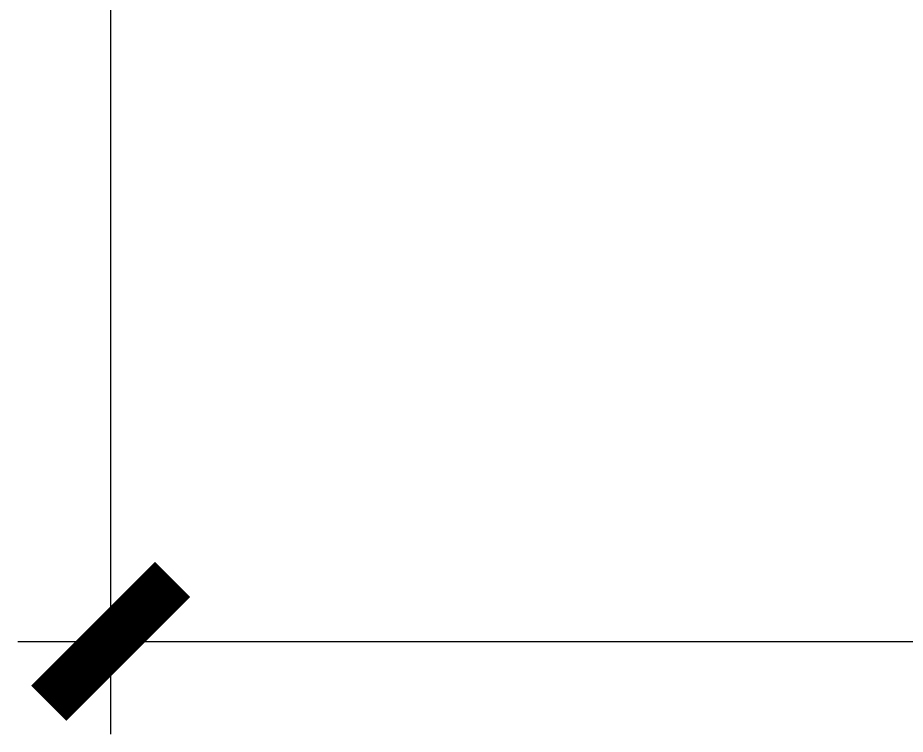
# Model space of a CAD drawing. Extents: x -965262 to 1142518, y -357520 to 71675.
# Drawn here: x -834827 to -834110, y -353471 to -352893 of the extents above; entities that cross this region are included whole.
import ezdxf

# ---------------------------------------------------------------- set-up
doc = ezdxf.new("R2010")
doc.units = 0
doc.header["$LTSCALE"] = 10
doc.layers.get('0').update_dxf_attribs({"linetype": 'CONTINUOUS', "lineweight": 30})
doc.layers.get('Defpoints').update_dxf_attribs({"linetype": 'CONTINUOUS'})
doc.styles.add('ГОСТ 2м', font='isocpeur.ttf', dxfattribs={"width": 0.8, "height": 250})
doc.dimstyles.new('ГОСТ 2м', dxfattribs={"dimtxt": 250, "dimasz": 100, "dimexe": 75, "dimexo": 150, "dimgap": 62.5, "dimtad": 1, "dimdec": 0, "dimtxsty": 'ГОСТ 2м', "dimblk": 'ARCHTICK', "dimcen": 150, "dimdle": 75, "dimclrd": 256, "dimclre": 256, "dimclrt": 256, "dimadec": 0, "dimazin": 0, "dimtfac": 1, "dimtdec": 0, "dimtmove": 0, "dimatfit": 3, "dimldrblk": 'OBLIQUE', "dimfxl": 1, "dimlwd": 15, "dimlwe": 15, "dimarcsym": 0})

# ---------------------------------------------------------------- blocks, each defined once
blk = doc.blocks.new('_ArchTick')
at = {"color": 0, "linetype": 'ByBlock', "lineweight": 0, "const_width": 0.4}
blk.add_lwpolyline([(-0.5, -0.5), (0.5, 0.5)], dxfattribs=at)
blk = doc.blocks.new('*D2711')
at = {"lineweight": 15, "transparency": 16777216}
for p, q in [((-834752, -352807), (-834752, -353471)), ((-832152, -352807), (-832152, -353471)), ((-834827, -353396), (-832077, -353396))]:
    blk.add_line(p, q, dxfattribs=at)
at = {"layer": 'Defpoints', "color": 0, "lineweight": 30, "transparency": 16777216}
for p in [(-834752, -352657, 1808.49), (-832152, -352657, 1808.49), (-832152, -353396)]:
    blk.add_point(p, dxfattribs=at)
at = {"lineweight": 15, "transparency": 16777216, "xscale": 100, "yscale": 100, "zscale": 100, "rotation": 180}
blk.add_blockref('_ArchTick', (-834752, -353396), dxfattribs=at)
at = {"lineweight": 15, "transparency": 16777216, "xscale": 100, "yscale": 100, "zscale": 100}
blk.add_blockref('_ArchTick', (-832152, -353396), dxfattribs=at)
at = {"lineweight": 30, "transparency": 16777216, "insert": (-833452, -353208.5), "char_height": 250, "attachment_point": 5, "style": 'ГОСТ 2м'}
blk.add_mtext('2600', dxfattribs=at)
blk = doc.blocks.new('_Oblique')
at = {"color": 0, "linetype": 'ByBlock', "lineweight": -2}
blk.add_line((-0.5, -0.5), (0.5, 0.5), dxfattribs=at)

msp = doc.modelspace()

# ---------------------------------------------------------------- dimensions: what is measured, and where the dimension line sits
at = {"lineweight": 30}
dim = msp.add_linear_dim(base=(-832152, -353396), p1=(-834752, -352657, 1808.49), p2=(-832152, -352657, 1808.49), dimstyle='ГОСТ 2м', dxfattribs=at)
dim.commit()
dim.dimension.update_dxf_attribs({"geometry": '*D2711', "text_midpoint": (-833452, -353208.5)})

doc.saveas('drawing.dxf')
